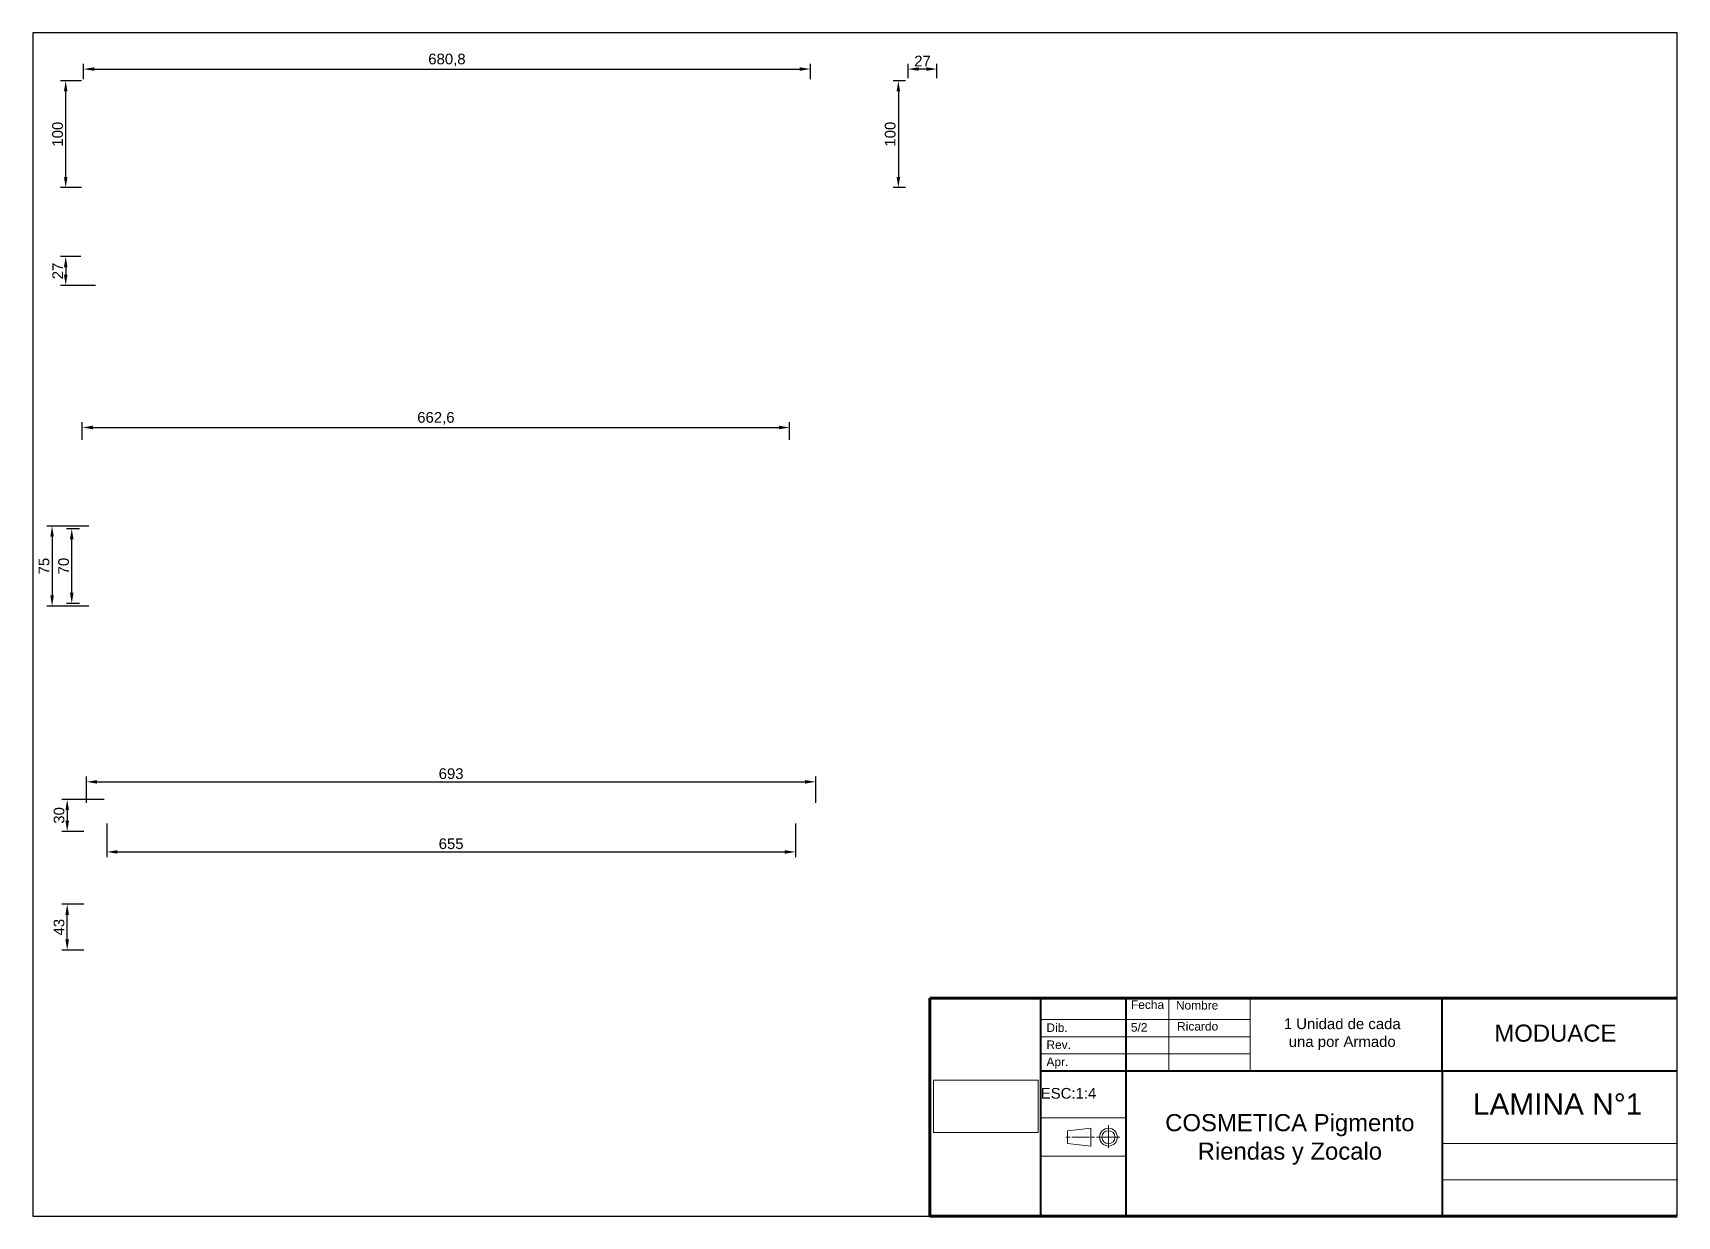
# Paper-space layout 'Piezas' of a CAD drawing. Header units: millimetres. Extents: x 25 to 410, y 10 to 287.
import ezdxf

# ---------------------------------------------------------------- set-up
doc = ezdxf.new("R2010")
doc.units = ezdxf.units.MM
doc.layers.add('logo', color=7, linetype='Continuous', lineweight=13, true_color=0xffffff)
doc.layers.add('PDF4_Texto', color=7, linetype='Continuous')
doc.layers.add('Rotulo', color=7, linetype='Continuous', lineweight=20)
doc.styles.add('Annotative', font='arial.ttf')
doc.styles.add('PDF Arial', font='arial.ttf')
doc.styles.get("Standard").update_dxf_attribs({"font": 'arial.ttf'})
doc.dimstyles.new('ISO-25', dxfattribs={"dimtxt": 2.5, "dimasz": 2.5, "dimexe": 1.25, "dimexo": 0.625, "dimtad": 1, "dimtxsty": 'Standard', "dimcen": 2.5, "dimadec": 0, "dimazin": 0, "dimtfac": 1, "dimtmove": 0, "dimatfit": 3, "dimfxl": 1, "dimarcsym": 0})
picture_1 = doc.add_image_def('image1.jpg', size_in_pixel=(62, 31))

# ---------------------------------------------------------------- blocks, each defined once
blk = doc.blocks.new('*D186')
at = {"color": 0, "lineweight": -2, "transparency": 16777216}
for p, q in [((36.42, 275.78), (31.44, 275.78)), ((32.69, 253.28), (32.69, 273.28)), ((36.42, 250.78), (31.44, 250.78))]:
    blk.add_line(p, q, dxfattribs=at)
at = {"color": 0, "transparency": 16777216}
for points in [[(32.27, 273.28), (33.1, 273.28), (32.69, 275.78)], [(32.27, 253.28), (33.1, 253.28), (32.69, 250.78)]]:
    blk.add_solid(points, dxfattribs=at)
at = {"layer": 'Defpoints', "color": 0, "transparency": 16777216}
for p in [(32.69, 275.78), (37.05, 275.78), (37.05, 250.78)]:
    blk.add_point(p, dxfattribs=at)
at = {"color": 0, "transparency": 16777216, "insert": (30.79, 263.28), "char_height": 2.5, "attachment_point": 5, "rotation": 90}
blk.add_mtext('100', dxfattribs=at)
blk = doc.blocks.new('*D187')
at = {"color": 0, "lineweight": -2, "transparency": 16777216}
for p, q in [((36.85, 276.2), (36.85, 279.78)), ((39.35, 278.53), (204.55, 278.53)), ((207.05, 276.2), (207.05, 279.78))]:
    blk.add_line(p, q, dxfattribs=at)
at = {"color": 0, "transparency": 16777216}
for points in [[(39.35, 278.95), (39.35, 278.12), (36.85, 278.53)], [(204.55, 278.95), (204.55, 278.12), (207.05, 278.53)]]:
    blk.add_solid(points, dxfattribs=at)
at = {"layer": 'Defpoints', "color": 0, "transparency": 16777216}
for p in [(207.05, 278.53), (36.85, 275.58), (207.05, 275.58)]:
    blk.add_point(p, dxfattribs=at)
at = {"color": 0, "transparency": 16777216, "insert": (121.95, 280.66), "char_height": 2.5, "attachment_point": 5}
blk.add_mtext('680,8', dxfattribs=at)
blk = doc.blocks.new('*D188')
at = {"color": 0, "lineweight": -2, "transparency": 16777216}
for p, q in [((229.93, 276.4), (229.93, 279.78)), ((234.18, 278.53), (232.43, 278.53)), ((236.68, 276.4), (236.68, 279.78))]:
    blk.add_line(p, q, dxfattribs=at)
at = {"color": 0, "transparency": 16777216}
for points in [[(232.43, 278.95), (232.43, 278.12), (229.93, 278.53)], [(234.18, 278.95), (234.18, 278.12), (236.68, 278.53)]]:
    blk.add_solid(points, dxfattribs=at)
at = {"layer": 'Defpoints', "color": 0, "transparency": 16777216}
for p in [(229.93, 278.53), (229.93, 275.78), (236.68, 275.78)]:
    blk.add_point(p, dxfattribs=at)
at = {"color": 0, "transparency": 16777216, "insert": (233.31, 280.41), "char_height": 2.5, "attachment_point": 5}
blk.add_mtext('27', dxfattribs=at)
blk = doc.blocks.new('*D189')
at = {"color": 0, "lineweight": -2, "transparency": 16777216}
for p, q in [((229.31, 275.78), (226.4, 275.78)), ((227.65, 273.28), (227.65, 253.28)), ((229.31, 250.78), (226.4, 250.78))]:
    blk.add_line(p, q, dxfattribs=at)
at = {"color": 0, "transparency": 16777216}
for points in [[(227.24, 273.28), (228.07, 273.28), (227.65, 275.78)], [(227.24, 253.28), (228.07, 253.28), (227.65, 250.78)]]:
    blk.add_solid(points, dxfattribs=at)
at = {"layer": 'Defpoints', "color": 0, "transparency": 16777216}
for p in [(229.93, 275.78), (227.65, 250.78), (229.93, 250.78)]:
    blk.add_point(p, dxfattribs=at)
at = {"color": 0, "transparency": 16777216, "insert": (225.75, 263.28), "char_height": 2.5, "attachment_point": 5, "rotation": 90}
blk.add_mtext('100', dxfattribs=at)
blk = doc.blocks.new('*D190')
at = {"color": 0, "lineweight": -2, "transparency": 16777216}
for p, q in [((36.22, 234.63), (31.44, 234.63)), ((32.69, 232.13), (32.69, 230.38)), ((39.67, 227.88), (31.44, 227.88))]:
    blk.add_line(p, q, dxfattribs=at)
at = {"color": 0, "transparency": 16777216}
for points in [[(32.27, 232.13), (33.1, 232.13), (32.69, 234.63)], [(32.27, 230.38), (33.1, 230.38), (32.69, 227.88)]]:
    blk.add_solid(points, dxfattribs=at)
at = {"layer": 'Defpoints', "color": 0, "transparency": 16777216}
for p in [(36.85, 234.63), (32.69, 227.88), (40.3, 227.88)]:
    blk.add_point(p, dxfattribs=at)
at = {"color": 0, "transparency": 16777216, "insert": (30.81, 231.26), "char_height": 2.5, "attachment_point": 5, "rotation": 90}
blk.add_mtext('27', dxfattribs=at)
blk = doc.blocks.new('*D191')
at = {"color": 0, "lineweight": -2, "transparency": 16777216}
for p, q in [((36.55, 191.76), (36.55, 195.87)), ((39.05, 194.62), (199.7, 194.62)), ((202.2, 191.76), (202.2, 195.87))]:
    blk.add_line(p, q, dxfattribs=at)
at = {"color": 0, "transparency": 16777216}
for points in [[(39.05, 195.04), (39.05, 194.21), (36.55, 194.62)], [(199.7, 195.04), (199.7, 194.21), (202.2, 194.62)]]:
    blk.add_solid(points, dxfattribs=at)
at = {"layer": 'Defpoints', "color": 0, "transparency": 16777216}
for p in [(202.2, 194.62), (36.55, 191.14), (202.2, 191.14)]:
    blk.add_point(p, dxfattribs=at)
at = {"color": 0, "transparency": 16777216, "insert": (119.37, 196.75), "char_height": 2.5, "attachment_point": 5}
blk.add_mtext('662,6', dxfattribs=at)
blk = doc.blocks.new('*D192')
at = {"color": 0, "lineweight": -2, "transparency": 16777216}
for p, q in [((38.12, 171.55), (28.24, 171.55)), ((29.49, 169.05), (29.49, 155.3)), ((38.12, 152.8), (28.24, 152.8))]:
    blk.add_line(p, q, dxfattribs=at)
at = {"color": 0, "transparency": 16777216}
for points in [[(29.08, 169.05), (29.91, 169.05), (29.49, 171.55)], [(29.08, 155.3), (29.91, 155.3), (29.49, 152.8)]]:
    blk.add_solid(points, dxfattribs=at)
at = {"layer": 'Defpoints', "color": 0, "transparency": 16777216}
for p in [(38.75, 171.55), (29.49, 152.8), (38.75, 152.8)]:
    blk.add_point(p, dxfattribs=at)
at = {"color": 0, "transparency": 16777216, "insert": (27.6, 162.17), "char_height": 2.5, "attachment_point": 5, "rotation": 90}
blk.add_mtext('75', dxfattribs=at)
blk = doc.blocks.new('*D193')
at = {"color": 0, "lineweight": -2, "transparency": 16777216}
for p, q in [((35.92, 170.92), (32.85, 170.92)), ((34.1, 155.92), (34.1, 168.42)), ((35.92, 153.42), (32.85, 153.42))]:
    blk.add_line(p, q, dxfattribs=at)
at = {"color": 0, "transparency": 16777216}
for points in [[(33.68, 168.42), (34.52, 168.42), (34.1, 170.92)], [(33.68, 155.92), (34.52, 155.92), (34.1, 153.42)]]:
    blk.add_solid(points, dxfattribs=at)
at = {"layer": 'Defpoints', "color": 0, "transparency": 16777216}
for p in [(34.1, 170.92), (36.55, 170.92), (36.55, 153.42)]:
    blk.add_point(p, dxfattribs=at)
at = {"color": 0, "transparency": 16777216, "insert": (32.2, 162.17), "char_height": 2.5, "attachment_point": 5, "rotation": 90}
blk.add_mtext('70', dxfattribs=at)
blk = doc.blocks.new('*D194')
at = {"color": 0, "lineweight": -2, "transparency": 16777216}
for p, q in [((37.55, 106.72), (37.55, 112.91)), ((40.05, 111.66), (205.8, 111.66)), ((208.3, 106.72), (208.3, 112.91))]:
    blk.add_line(p, q, dxfattribs=at)
at = {"color": 0, "transparency": 16777216}
for points in [[(40.05, 112.08), (40.05, 111.25), (37.55, 111.66)], [(205.8, 112.08), (205.8, 111.25), (208.3, 111.66)]]:
    blk.add_solid(points, dxfattribs=at)
at = {"layer": 'Defpoints', "color": 0, "transparency": 16777216}
for p in [(208.3, 111.66), (37.55, 106.1), (208.3, 106.1)]:
    blk.add_point(p, dxfattribs=at)
at = {"color": 0, "transparency": 16777216, "insert": (122.93, 113.57), "char_height": 2.5, "attachment_point": 5}
blk.add_mtext('693', dxfattribs=at)
blk = doc.blocks.new('*D195')
at = {"color": 0, "lineweight": -2, "transparency": 16777216}
for p, q in [((41.68, 107.55), (31.78, 107.55)), ((33.03, 105.05), (33.03, 102.55)), ((36.93, 100.05), (31.78, 100.05))]:
    blk.add_line(p, q, dxfattribs=at)
at = {"color": 0, "transparency": 16777216}
for points in [[(32.62, 105.05), (33.45, 105.05), (33.03, 107.55)], [(32.62, 102.55), (33.45, 102.55), (33.03, 100.05)]]:
    blk.add_solid(points, dxfattribs=at)
at = {"layer": 'Defpoints', "color": 0, "transparency": 16777216}
for p in [(42.3, 107.55), (33.03, 100.05), (37.55, 100.05)]:
    blk.add_point(p, dxfattribs=at)
at = {"color": 0, "transparency": 16777216, "insert": (31.13, 103.8), "char_height": 2.5, "attachment_point": 5, "rotation": 90}
blk.add_mtext('30', dxfattribs=at)
blk = doc.blocks.new('*D196')
at = {"color": 0, "lineweight": -2, "transparency": 16777216}
for p, q in [((42.3, 101.92), (42.3, 94.01)), ((203.55, 101.92), (203.55, 94.01)), ((44.8, 95.26), (201.05, 95.26))]:
    blk.add_line(p, q, dxfattribs=at)
at = {"color": 0, "transparency": 16777216}
for points in [[(44.8, 95.67), (44.8, 94.84), (42.3, 95.26)], [(201.05, 95.67), (201.05, 94.84), (203.55, 95.26)]]:
    blk.add_solid(points, dxfattribs=at)
at = {"layer": 'Defpoints', "color": 0, "transparency": 16777216}
for p in [(42.3, 102.55), (203.55, 102.55), (203.55, 95.26)]:
    blk.add_point(p, dxfattribs=at)
at = {"color": 0, "transparency": 16777216, "insert": (122.93, 97.16), "char_height": 2.5, "attachment_point": 5}
blk.add_mtext('655', dxfattribs=at)
blk = doc.blocks.new('*D197')
at = {"color": 0, "lineweight": -2, "transparency": 16777216}
for p, q in [((36.93, 83.02), (31.78, 83.02)), ((33.03, 74.77), (33.03, 80.52)), ((36.93, 72.27), (31.78, 72.27))]:
    blk.add_line(p, q, dxfattribs=at)
at = {"color": 0, "transparency": 16777216}
for points in [[(32.62, 80.52), (33.45, 80.52), (33.03, 83.02)], [(32.62, 74.77), (33.45, 74.77), (33.03, 72.27)]]:
    blk.add_solid(points, dxfattribs=at)
at = {"layer": 'Defpoints', "color": 0, "transparency": 16777216}
for p in [(33.03, 83.02), (37.55, 83.02), (37.55, 72.27)]:
    blk.add_point(p, dxfattribs=at)
at = {"color": 0, "transparency": 16777216, "insert": (31.13, 77.64), "char_height": 2.5, "attachment_point": 5, "rotation": 90}
blk.add_mtext('43', dxfattribs=at)

psp = doc.layouts.new('Piezas')

# ---------------------------------------------------------------- linework, layer by layer
psp.add_line((410, 10), (410, 287))
psp.add_lwpolyline([(410, 287), (25, 287), (25, 10), (410, 10)], close=True)
at = {"layer": 'Rotulo', "lineweight": 60}
for p, q in [((235, 10), (235, 61)), ((235, 61), (410, 61)), ((235, 10), (235, 61)), ((235, 10), (410, 10))]:
    psp.add_line(p, q, dxfattribs=at)
at = {"layer": 'Rotulo', "lineweight": 40}
for p, q in [((261, 10), (261, 61)), ((281, 10), (281, 61)), ((355, 44), (355, 61)), ((261, 44), (410, 44)), ((355, 44), (355, 10))]:
    psp.add_line(p, q, dxfattribs=at)
at = {"layer": 'Rotulo', "lineweight": 20}
for p, q in [((291, 44), (291, 61)), ((310, 44), (310, 61)), ((261, 33), (281, 33)), ((355, 27), (410, 27)), ((261, 24), (281, 24)), ((355, 18.5), (410, 18.5))]:
    psp.add_line(p, q, dxfattribs=at)
at = {"layer": 'Rotulo'}
for p, q in [((261, 56), (310, 56)), ((261, 52), (310, 52)), ((261, 48), (310, 48)), ((276.8501, 31.3252), (276.8501, 25.977)), ((267.8627, 28.4819), (266.8632, 28.4819)), ((267.2757, 29.9978), (272.7188, 30.5578)), ((267.2757, 29.9978), (267.2757, 26.9659)), ((267.2757, 26.9659), (272.7188, 26.4059)), ((268.268, 28.4819), (272.4371, 28.4819)), ((272.7188, 30.5578), (272.7188, 26.4059)), ((273.6027, 28.4819), (272.7267, 28.4819)), ((274.0265, 28.4819), (279.5091, 28.4819)), ((410, 10), (25, 10))]:
    psp.add_line(p, q, dxfattribs=at)
for radius in [2.0759, 1.5159]:
    psp.add_circle((276.8501, 28.4819), radius, dxfattribs=at)

# ---------------------------------------------------------------- texts
at = {"layer": 'PDF4_Texto', "insert": (331.5904, 52.5649), "char_height": 2.500015, "width": 31.969617, "attachment_point": 5, "style": 'PDF Arial'}
psp.add_mtext('1 Unidad de cada una por Armado', dxfattribs=at)
at = {"layer": 'PDF4_Texto', "insert": (319.3233, 27.9436), "char_height": 4.000023, "attachment_point": 5, "style": 'PDF Arial'}
psp.add_mtext('COSMETICA Pigmento\\PRiendas y Zocalo', dxfattribs=at)
at = {"layer": 'Rotulo', "attachment_point": 1}
for s, insert, char_height, width in [('{\\fArial|b0|i0|c0|p0;\\H0.6667x;Fecha}', (282.1199, 60.5), 3, 19.13511), ('{\\fArial|b0|i0|c0|p0;\\H0.6667x;Nombre}', (292.6299, 60.3589), 3, 19.13511), ('{\\fArial|b0|i0|c0|p0;Dib.}', (262.3269, 55.1166), 2, 18.575986), ('5/2', (282.0949, 55.1912), 2, 36.644615), ('Ricardo', (292.9138, 55.4433), 2, 36.644615), ('{\\fArial|b0|i0|c0|p0;MODUACE}', (367.2239, 54.8416), 4, 58.901736), ('{\\fArial|b0|i0|c0|p0;Rev.}', (262.3269, 51.1166), 2, 18.575986), ('{\\fArial|b0|i0|c0|p0;Apr.}', (262.3269, 47.1166), 2, 18.575986), ('ESC:1:4', (261, 39.9992), 2.5, 17.499369)]:
    psp.add_mtext(s, dxfattribs=dict(at, insert=insert, char_height=char_height, width=width))
at = {"layer": 'Rotulo', "insert": (362.1798, 38.7143), "char_height": 5, "width": 53.740761, "attachment_point": 1, "style": 'Annotative'}
psp.add_mtext('\\pxql;LAMINA N°1', dxfattribs=at)

# ---------------------------------------------------------------- dimensions: what is measured, and where the dimension line sits
for base, p1, p2, picture, middle in [((207.0457, 278.5328), (36.8457, 275.5794), (207.0457, 275.5794), '*D187', (121.9457, 280.6602)), ((229.9333, 278.5328), (236.6833, 275.7794), (229.9333, 275.7794), '*D188', (233.3083, 280.4129)), ((202.198, 194.6225), (36.548, 191.14), (202.198, 191.14), '*D191', (119.373, 196.7498))]:
    dim = psp.add_linear_dim(base=base, p1=p1, p2=p2, dimstyle='ISO-25', override={"dimlfac": -4})
    dim.commit()
    dim.dimension.update_dxf_attribs({"geometry": picture, "text_midpoint": middle})
for base, p1, p2, picture, middle in [((32.688, 275.7794), (37.0457, 250.7794), (37.0457, 275.7794), '*D186', (30.7866, 263.2794)), ((227.6521, 250.7794), (229.9333, 275.7794), (229.9333, 250.7794), '*D189', (225.7506, 263.2794)), ((32.688, 227.8811), (36.8457, 234.6311), (40.2957, 227.8811), '*D190', (30.8079, 231.2561)), ((29.4945, 152.7997), (38.748, 171.5497), (38.748, 152.7997), '*D192', (27.5982, 162.1747)), ((34.1011, 170.9247), (36.548, 153.4247), (36.548, 170.9247), '*D193', (32.1997, 162.1747)), ((33.0341, 100.0489), (42.3019, 107.5489), (37.5519, 100.0489), '*D195', (31.1319, 103.7989)), ((33.0341, 83.0195), (37.5519, 72.2695), (37.5519, 83.0195), '*D197', (31.1319, 77.6445))]:
    dim = psp.add_linear_dim(base=base, p1=p1, p2=p2, angle=90, dimstyle='ISO-25', override={"dimlfac": -4})
    dim.commit()
    dim.dimension.update_dxf_attribs({"geometry": picture, "text_midpoint": middle})
for base, p1, p2, text, picture, middle in [((208.3019, 111.6639), (37.5519, 106.0989), (208.3019, 106.0989), '693', '*D194', (122.9269, 113.5661)), ((203.5519, 95.2553), (42.3019, 102.5489), (203.5519, 102.5489), '655', '*D196', (122.9269, 97.1567))]:
    dim = psp.add_linear_dim(base=base, p1=p1, p2=p2, text=text, dimstyle='ISO-25', override={"dimlfac": -4})
    dim.commit()
    dim.dimension.update_dxf_attribs({"geometry": picture, "text_midpoint": middle})

# ---------------------------------------------------------------- pictures from other files: only their frames are drawn
at = {"layer": 'logo'}
image = psp.add_image(picture_1, insert=(235.9068, 29.6084), size_in_units=(24.4925, 12.2462), dxfattribs=at)
image.dxf.flags = 7

doc.saveas('drawing.dxf')
